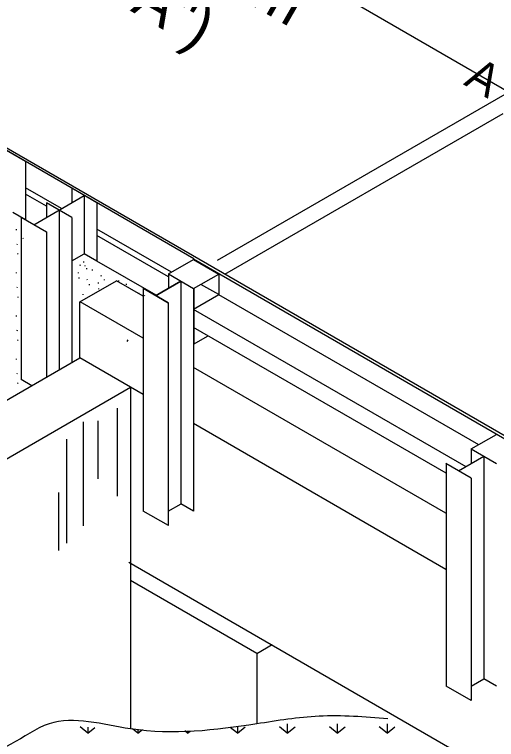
# Model space of a CAD drawing. Extents: x 1007 to 1035.5, y 1000.5 to 1021.5.
# Drawn here: x 1011.628 to 1013.174, y 1010.96 to 1013.284 of the extents above; entities that cross this region are included whole.
import ezdxf

# ---------------------------------------------------------------- set-up
doc = ezdxf.new("R2010")
doc.units = 0
doc.layers.add('Level 1', color=7, linetype='Continuous')

msp = doc.modelspace()

# ---------------------------------------------------------------- linework, layer by layer
at = {"layer": 'Level 1'}
for p, q in [((1012.2035, 1012.5006), (1008.8898, 1014.4152)), ((1015.4169, 1010.6518), (1008.9036, 1014.4154)), ((1012.2793, 1012.4968), (1013.3238, 1013.0998)), ((1012.3025, 1012.4514), (1013.1957, 1012.9671)), ((1011.6631, 1012.8128), (1011.582, 1012.8596)), ((1011.6631, 1012.8128), (1011.6631, 1012.6264)), ((1011.7793, 1012.6618), (1011.6631, 1012.7288)), ((1011.7307, 1012.6693), (1011.6631, 1012.7083)), ((1011.8926, 1012.6803), (1011.8115, 1012.7271)), ((1011.8115, 1012.7271), (1011.8115, 1012.6803)), ((1011.6901, 1012.6103), (1011.852, 1012.7037)), ((1011.852, 1012.7037), (1011.852, 1012.5174)), ((1011.8118, 1012.6337), (1011.7307, 1012.6805)), ((1011.7307, 1012.6805), (1011.7307, 1012.6338)), ((1011.8926, 1012.6803), (1011.8926, 1012.4939)), ((1011.6631, 1012.6264), (1011.6225, 1012.6498)), ((1011.7712, 1012.6571), (1011.7712, 1012.1447)), ((1011.7307, 1012.5869), (1011.6496, 1012.6338)), ((1011.6496, 1012.6338), (1011.6496, 1012.114)), ((1011.8118, 1012.6337), (1011.8118, 1012.1681)), ((1011.6336, 1012.5957), (1011.6339, 1012.593)), ((1012.1315, 1012.4583), (1011.8926, 1012.5963)), ((1011.655, 1012.5681), (1011.6562, 1012.5663)), ((1011.7305, 1012.587), (1011.7305, 1012.1212)), ((1012.1216, 1012.4433), (1011.8926, 1012.5757)), ((1011.6363, 1012.5468), (1011.6375, 1012.5495)), ((1011.6382, 1012.5178), (1011.6393, 1012.5161)), ((1011.8118, 1012.4943), (1011.852, 1012.5174)), ((1011.8926, 1012.4939), (1011.852, 1012.5173)), ((1012.1216, 1012.4525), (1012.2024, 1012.4992)), ((1015.401, 1010.6518), (1012.2025, 1012.5)), ((1012.2027, 1012.4993), (1012.2835, 1012.4523)), ((1011.8378, 1012.4823), (1011.8382, 1012.4796)), ((1011.8491, 1012.4923), (1011.8494, 1012.4897)), ((1011.8536, 1012.48), (1011.8539, 1012.4773)), ((1012.0824, 1012.3842), (1011.8926, 1012.4939)), ((1011.6336, 1012.4574), (1011.6339, 1012.4548)), ((1011.8323, 1012.4575), (1011.8326, 1012.4548)), ((1011.8592, 1012.471), (1011.8595, 1012.4683)), ((1011.8772, 1012.4665), (1011.8775, 1012.4638)), ((1012.1216, 1012.4533), (1012.1216, 1012.4068)), ((1012.1216, 1012.4528), (1012.1216, 1012.4063)), ((1012.1216, 1012.4525), (1012.1216, 1012.4059)), ((1012.1216, 1012.4525), (1012.2027, 1012.4057)), ((1012.2027, 1012.4057), (1012.2835, 1012.4523)), ((1012.2835, 1012.4527), (1012.2835, 1012.3861)), ((1011.8345, 1012.4407), (1011.8348, 1012.438)), ((1011.838, 1012.363), (1011.9556, 1012.4308)), ((1011.8603, 1012.4362), (1011.8607, 1012.4335)), ((1011.9053, 1012.4486), (1011.9056, 1012.4459)), ((1011.9153, 1012.4351), (1011.9157, 1012.4324)), ((1012.0405, 1012.3818), (1011.9556, 1012.4308)), ((1011.9613, 1012.4317), (1011.9617, 1012.429)), ((1012.0808, 1012.3833), (1012.1619, 1012.43)), ((1012.0808, 1012.3828), (1012.1619, 1012.4295)), ((1012.0808, 1012.3824), (1012.1619, 1012.4292)), ((1012.1621, 1012.4299), (1012.1621, 1011.7159)), ((1011.6363, 1012.4086), (1011.6375, 1012.4113)), ((1011.8671, 1012.4193), (1011.8674, 1012.4167)), ((1011.8963, 1012.425), (1011.8966, 1012.4223)), ((1011.8973, 1012.4059), (1011.8977, 1012.4033)), ((1011.986, 1012.4205), (1011.9863, 1012.4178)), ((1012.1214, 1012.3598), (1012.0403, 1012.4067)), ((1012.1214, 1012.3593), (1012.0403, 1012.4062)), ((1012.1214, 1012.359), (1012.0403, 1012.4058)), ((1012.0405, 1012.4066), (1012.0405, 1011.6924)), ((1012.2027, 1012.4065), (1012.2027, 1011.6925)), ((1012.2028, 1012.4056), (1012.2028, 1012.2272)), ((1012.2835, 1012.3861), (1012.2261, 1012.4192)), ((1011.6382, 1012.3796), (1011.6393, 1012.3778)), ((1011.8468, 1012.3879), (1011.8472, 1012.3853)), ((1012.0253, 1012.3924), (1012.0257, 1012.3898)), ((1012.0444, 1012.3846), (1012.0448, 1012.3819)), ((1012.2027, 1012.3394), (1012.2835, 1012.3861)), ((1013.118, 1011.9044), (1012.2835, 1012.3853)), ((1011.838, 1012.1833), (1011.838, 1012.363)), ((1012.0405, 1012.2466), (1011.8384, 1012.3633)), ((1012.1214, 1012.3598), (1012.1214, 1011.6457)), ((1013.0771, 1011.8343), (1012.2027, 1012.3386)), ((1011.6336, 1012.3191), (1011.6339, 1012.3164)), ((1011.6363, 1012.2703), (1011.6375, 1012.2729)), ((1013.0122, 1011.8134), (1012.2027, 1012.2803)), ((1011.6382, 1012.2413), (1011.6393, 1012.2396)), ((1011.9898, 1012.236), (1011.9922, 1012.2413)), ((1012.2027, 1012.2271), (1012.2488, 1012.2538)), ((1010.8636, 1011.6208), (1011.838, 1012.1833)), ((1011.6336, 1012.1808), (1011.6339, 1012.1782)), ((1012.0405, 1012.0663), (1011.838, 1012.1833)), ((1013.0121, 1011.6852), (1012.2027, 1012.1524)), ((1011.6363, 1012.132), (1011.6375, 1012.1347)), ((1011.6382, 1012.1031), (1011.6393, 1012.1013)), ((1011.6838, 1012.0943), (1011.6496, 1012.114)), ((1011.026, 1011.527), (1012.0003, 1012.0895)), ((1012.0003, 1012.0895), (1012.0003, 1010.994)), ((1011.9579, 1012.0224), (1011.9579, 1011.7398)), ((1011.8483, 1011.9785), (1011.8483, 1011.6454)), ((1011.8955, 1011.9821), (1011.8955, 1011.7958)), ((1013.0121, 1011.5054), (1012.2027, 1011.9727)), ((1013.0933, 1011.8915), (1013.1741, 1011.9382)), ((1011.7953, 1011.9224), (1011.7953, 1011.5893)), ((1013.0933, 1011.8918), (1013.0933, 1011.8453)), ((1013.0933, 1011.8915), (1013.0933, 1011.8449)), ((1013.0933, 1011.8915), (1013.1743, 1011.8447)), ((1013.0525, 1011.8218), (1013.1336, 1011.8685)), ((1013.0525, 1011.8214), (1013.1336, 1011.8682)), ((1013.1338, 1011.8685), (1013.1338, 1011.1549)), ((1013.0931, 1011.7983), (1013.012, 1011.8452)), ((1013.0931, 1011.798), (1013.012, 1011.8448)), ((1013.0122, 1011.8451), (1013.0122, 1011.1314)), ((1013.0931, 1011.7983), (1013.0931, 1011.0847)), ((1011.7688, 1011.7522), (1011.7688, 1011.5658)), ((1012.1214, 1011.6925), (1012.1622, 1011.716)), ((1012.2027, 1011.6925), (1012.1621, 1011.7159)), ((1012.1216, 1011.6456), (1012.0407, 1011.6923)), ((1015.3958, 1009.5637), (1011.9952, 1011.527)), ((1012.4052, 1011.2361), (1012.0003, 1011.4698)), ((1012.4052, 1011.2361), (1012.4548, 1011.2648)), ((1012.4052, 1011.2361), (1012.4052, 1011.0101)), ((1013.0931, 1011.1315), (1013.1338, 1011.155)), ((1013.1743, 1011.1315), (1013.1338, 1011.1549)), ((1013.0933, 1011.0846), (1013.0123, 1011.1313)), ((1012.5032, 1011.0103), (1012.5032, 1010.9803)), ((1012.6632, 1011.0103), (1012.6632, 1010.9803)), ((1012.8232, 1011.0103), (1012.8232, 1010.9803)), ((1011.8632, 1010.9803), (1011.8383, 1011.0002)), ((1011.8632, 1010.9993), (1011.8632, 1010.9803)), ((1011.8632, 1010.9803), (1011.8858, 1010.9983)), ((1012.0232, 1010.9803), (1012.0063, 1010.9938)), ((1012.0232, 1010.9932), (1012.0232, 1010.9803)), ((1012.0232, 1010.9803), (1012.0386, 1010.9926)), ((1012.1832, 1010.9803), (1012.1742, 1010.9874)), ((1012.1832, 1010.9871), (1012.1832, 1010.9803)), ((1012.1832, 1010.9803), (1012.1913, 1010.9868)), ((1012.3432, 1010.9803), (1012.32, 1010.9988)), ((1012.3432, 1011.0018), (1012.3432, 1010.9803)), ((1012.3432, 1010.9803), (1012.3682, 1011.0003)), ((1012.5032, 1010.9803), (1012.4782, 1011.0003)), ((1012.5032, 1010.9803), (1012.5282, 1011.0003)), ((1012.6632, 1010.9803), (1012.6382, 1011.0003)), ((1012.6632, 1010.9803), (1012.6882, 1011.0003)), ((1012.8232, 1010.9803), (1012.7982, 1011.0003)), ((1012.8232, 1010.9803), (1012.8482, 1011.0003))]:
    msp.add_line(p, q, dxfattribs=at)
msp.add_lwpolyline([(1010.0501, 1014.8637), (1020.5716, 1008.7852)], dxfattribs=at)
msp.add_spline([(1012.8255, 1011.0266), (1012.6049, 1011.0348), (1012.4052, 1011.0101), (1012.0003, 1010.994), (1011.7389, 1011.0103), (1011.6163, 1010.9448), (1011.3794, 1010.8549), (1011.2078, 1010.7323), (1011.1261, 1010.6261), (1010.9709, 1010.6098), (1010.881, 1010.5525), (1010.7339, 1010.4054), (1010.7012, 1010.3327), (1010.5388, 1010.4329)], degree=3, dxfattribs=at)

# ---------------------------------------------------------------- texts
for s, height, rotation, p in [('Pay Limits for Steel "W" Beam', 0.14, 330, (1010.3328, 1014.5006)), (' Guardrail (Single Face "A")', 0.14, 330, (1010.2278, 1014.3188)), ('A', 0.105, 329.9839, (1013.066, 1013.0607))]:
    msp.add_text(s, height=height, rotation=rotation, dxfattribs=at).set_placement(p)

doc.saveas('drawing.dxf')
